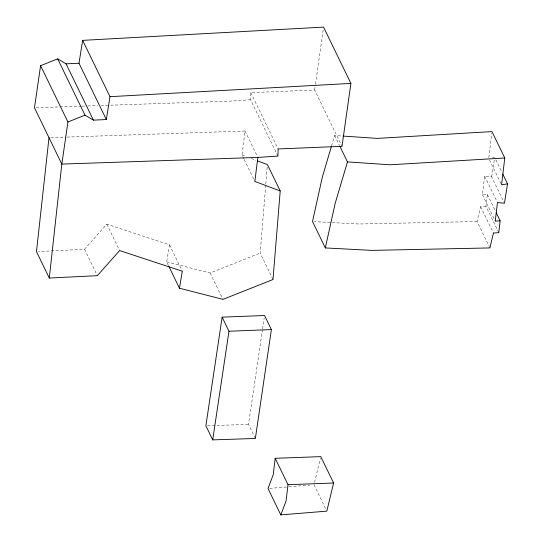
<?xml version="1.0" encoding="UTF-8"?>
<svg xmlns="http://www.w3.org/2000/svg" width="542" height="542" viewBox="0 0 542 542"><rect width="100%" height="100%" fill="white"/><g stroke="black" fill="none" stroke-linecap="round" stroke-linejoin="round"><path stroke-width="0.41" stroke-dasharray="2.71 2.03" d="M277.924 156.082L250.58 99.775L250.804 92.648L314.658 90.019L342.002 146.326M272.992 279.509L260.174 253.114L265.749 184.815M265.817 183.975L267.26 166.265M498.782 232.694L485.964 206.299L487.353 194.476L482.421 194.659L484.65 176.15L491.655 176.827L504.101 202.471M488.857 157.58L491.763 133.271M243.853 158.779L242.023 155.005L245.052 131.029L66.747 137.099M314.658 90.019L315.363 85.053M315.478 84.22L323.208 29.586M255.363 438.458L248.527 424.379L262.457 329.746M262.579 328.913L264.184 318.025M491.655 176.827L494.324 159.883M168.467 265.6L166.638 261.827L169.49 244.835L106.808 224.158L84.525 249.273L38.164 251.576M489.887 247.931L477.068 221.536L480.632 206.665L485.964 206.299M314.577 482.333L320.397 458.234M331.528 146.035L334.644 135.514L342.171 136.022M166.638 261.827L210.14 272.985L260.174 253.114M492.475 157.824L494.704 157.465M269.672 488.369L288.073 486.865M288.906 486.797L309.814 485.083M250.58 99.775L230.526 101.117L101.239 105.514M36.172 107.729L80.954 106.205M81.801 106.178L86.869 106.002M87.716 105.975L97.858 105.629M50.697 137.641L65.907 137.126M207.545 425.755L248.527 424.379M477.068 221.536L358.872 224.002L314.197 221.624M242.023 155.005L245.872 156.455M251.251 158.488L255.865 160.229M495.801 159.727L502.027 172.546M489.487 159.931L501.574 184.815M484.65 176.15L497.468 202.545M487.353 194.476L495.408 211.068M482.421 194.659L495.239 221.048M480.632 206.665L493.444 233.053M334.644 135.514L339.407 145.317M250.804 92.648L278.148 148.955M245.052 131.029L257.497 156.665M244.218 159.531L254.842 181.401M313.994 484.744L325.708 508.877M210.14 272.985L222.952 299.374M169.49 244.835L182.302 271.23M106.808 224.158L119.619 250.553M84.525 249.273L97.343 275.668"/><path stroke-width="0.81" d="M257.403 160.811L267.396 164.578L280.214 190.974L272.992 279.509L222.952 299.374L179.456 288.222L168.833 266.352M49.004 137.702L36.477 251.664L49.295 278.053L97.343 275.668L119.619 250.553L182.302 271.23L179.456 288.222M49.295 278.053L61.822 164.09L67.933 121.991L40.589 65.684L57.676 58.875L66.07 63.834L78.99 63.245L106.334 119.552L93.407 120.141L85.019 115.182L57.676 58.875M496.14 212.579L500.164 220.872L498.782 232.694L493.444 233.053L489.887 247.931L371.683 250.39L325.329 247.924L312.51 221.529L322.409 176.8L331.291 146.848M275.187 458.308L273.236 474.711L267.999 488.505L280.817 514.9L326.812 511.14L333.601 483.017L320.783 456.628L275.187 458.308L287.998 484.697L286.047 501.099L280.817 514.9M343.011 136.076L377.3 138.393L491.967 131.591L504.778 157.986L501.574 184.815L507.522 183.86L502.759 174.057M78.99 63.245L82.648 40.365L323.56 27.1L350.904 83.407L342.002 146.326L278.148 148.955L277.924 156.082L257.863 157.424L254.842 181.401L280.214 190.974M40.589 65.684L34.478 107.783L61.822 164.09L257.863 157.424M271.386 329.59L255.363 438.458L212.708 439.887L205.872 425.809L222.132 317.158L264.557 315.512L271.386 329.59L228.968 331.23L222.132 317.158M212.708 439.887L228.968 331.23M507.522 183.86L504.466 203.223L497.468 202.545L495.239 221.048L500.164 220.872M106.334 119.552L109.992 96.672L82.648 40.365M325.329 247.924L335.227 203.196L347.463 161.909L339.773 146.069M67.933 121.991L85.019 115.182M504.778 157.986L390.111 164.788L347.463 161.909M109.992 96.672L350.904 83.407M287.998 484.697L333.601 483.017M66.07 63.834L93.407 120.141"/></g></svg>
